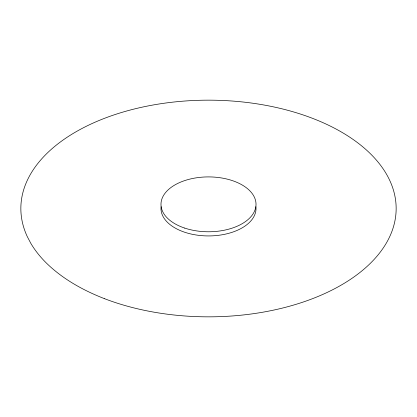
<?xml version="1.0" encoding="UTF-8"?>
<svg xmlns="http://www.w3.org/2000/svg" width="417" height="417" viewBox="0 0 417 417"><rect width="100%" height="100%" fill="white"/><g stroke="black" fill="none" stroke-linecap="round" stroke-linejoin="round"><path stroke-width="0.63" d="M255.918 206.707A47.517 27.433 0 0 1 208.5 235.933A47.517 27.433 0 0 1 161.082 206.707M104.245 298.582C82.91 290.242 62.399 278.853 45.99 262.668A187.65 108.337 0 0 1 30.811 243.325L27.246 236.538A187.65 108.337 0 0 1 212.592 100.189A187.65 108.337 0 0 1 387.466 241.078A187.65 108.337 0 0 1 104.245 298.582M184.741 228.099A47.517 27.433 0 0 0 256.017 204.34A47.517 27.433 0 0 0 184.741 180.582A47.517 27.433 0 0 0 184.741 228.099"/></g></svg>
